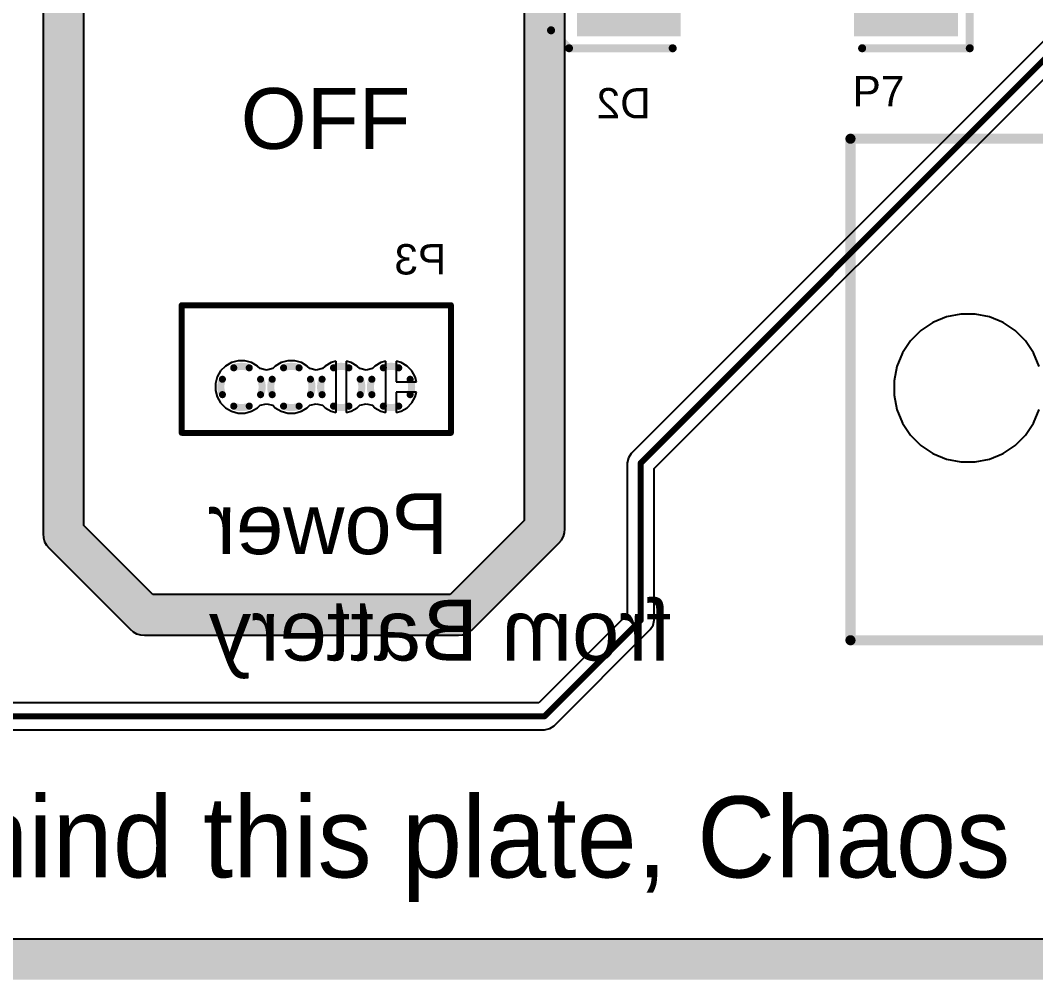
# Model space of a CAD drawing. Header units: millimetres. Extents: x -0.02 to 3.96, y -0.02 to 1.99.
# Drawn here: x 1.522 to 2.525, y -0.02 to 0.927 of the extents above; entities that cross this region are included whole.
import ezdxf

# ---------------------------------------------------------------- set-up
doc = ezdxf.new("R2010")
doc.units = ezdxf.units.MM
doc.header["$MEASUREMENT"] = 0
for name, color, linetype in [('BottomLayer', 5, 'Continuous'), ('BottomOverlay', 54, 'Continuous'), ('BottomPaste', 16, 'Continuous'), ('BottomSolder', 6, 'Continuous'), ('InternalPlane1', 76, 'Continuous'), ('InternalPlane2', 16, 'Continuous'), ('Mechanical1', 6, 'Continuous'), ('MultiLayer', 9, 'Continuous'), ('PadHoleLayer', 156, 'Continuous'), ('TopLayer', 1, 'Continuous'), ('TopOverlay', 2, 'Continuous'), ('TopSolder', 216, 'Continuous')]:
    doc.layers.add(name, color=color, linetype=linetype)
doc.styles.add('Arial', font='arial.ttf', dxfattribs={"height": 0.2})
doc.styles.add('SciFly', font='', dxfattribs={"height": 0.2})
doc.styles.get('SciFly').set_extended_font_data('SciFly')

# ---------------------------------------------------------------- blocks, each defined once
blk = doc.blocks.new('DB9_F______191_009_213_4')
at = {"layer": 'BottomSolder'}
h = blk.add_hatch(color=6, dxfattribs=at)
edge = h.paths.add_edge_path()
edge.add_arc((-0.274, -0.056), 0.004, 0, 360)
at = {"layer": 'InternalPlane1'}
h = blk.add_hatch(color=76, dxfattribs=at)
edge = h.paths.add_edge_path()
edge.add_arc((-0.274, -0.056), 0.083, 0, 360)
at = {"layer": 'InternalPlane2'}
h = blk.add_hatch(color=16, dxfattribs=at)
edge = h.paths.add_edge_path()
edge.add_arc((-0.274, -0.056), 0.083, 0, 360)
at = {"layer": 'PadHoleLayer'}
h = blk.add_hatch(color=156, dxfattribs=at)
edge = h.paths.add_edge_path()
edge.add_arc((-0.274, -0.056), 0.063, 0, 360)
at = {"layer": 'TopSolder'}
h = blk.add_hatch(color=216, dxfattribs=at)
edge = h.paths.add_edge_path()
edge.add_arc((-0.274, -0.056), 0.004, 0, 360)
at = {"layer": 'TopOverlay', "const_width": 0.01}
for points in [[(-0.39, 0.19), (0.825, 0.19)], [(-0.39, -0.305), (-0.39, 0.19)], [(-0.39, -0.305), (0.825, -0.305)]]:
    blk.add_lwpolyline(points, dxfattribs=at)
at = {"layer": 'TopOverlay', "const_width": 0.005}
for points in [[(-0.3925, 0.19, 1), (-0.3875, 0.19, 1)], [(-0.3925, 0.19, 1), (-0.3875, 0.19, 1)], [(-0.3925, -0.305, 1), (-0.3875, -0.305, 1)], [(-0.3925, -0.305, 1), (-0.3875, -0.305, 1)]]:
    blk.add_lwpolyline(points, format="xyb", close=True, dxfattribs=at)
blk = doc.blocks.new('53047_0410_B_9')
at = {"layer": 'BottomLayer'}
h = blk.add_hatch(color=5, dxfattribs=at)
edge = h.paths.add_edge_path()
edge.add_arc((0, 0), 0.0157, 0, 360)
h = blk.add_hatch(color=5, dxfattribs=at)
edge = h.paths.add_edge_path()
edge.add_arc((0.0492, 0), 0.0157, 0, 360)
h = blk.add_hatch(color=5, dxfattribs=at)
edge = h.paths.add_edge_path()
edge.add_arc((0.0984, 0), 0.0157, 0, 360)
h = blk.add_hatch(color=5, dxfattribs=at)
edge = h.paths.add_edge_path()
edge.add_arc((0.1476, 0), 0.0157, 0, 360)
at = {"layer": 'BottomSolder'}
h = blk.add_hatch(color=6, dxfattribs=at)
edge = h.paths.add_edge_path()
edge.add_arc((0, 0), 0.0197, 0, 360)
h = blk.add_hatch(color=6, dxfattribs=at)
edge = h.paths.add_edge_path()
edge.add_arc((0.0492, 0), 0.0197, 0, 360)
h = blk.add_hatch(color=6, dxfattribs=at)
edge = h.paths.add_edge_path()
edge.add_arc((0.0984, 0), 0.0197, 0, 360)
h = blk.add_hatch(color=6, dxfattribs=at)
edge = h.paths.add_edge_path()
edge.add_arc((0.1476, 0), 0.0197, 0, 360)
at = {"layer": 'InternalPlane1'}
h = blk.add_hatch(color=76, dxfattribs=at)
edge = h.paths.add_edge_path()
edge.add_arc((0, 0), 0.0298, 0, 360)
h = blk.add_hatch(color=76, dxfattribs=at)
edge = h.paths.add_edge_path()
edge.add_arc((0.0492, 0), 0.0298, 0, 360)
at = {"layer": 'InternalPlane2'}
h = blk.add_hatch(color=16, dxfattribs=at)
edge = h.paths.add_edge_path()
edge.add_arc((0.0984, 0), 0.0298, 0, 360)
h = blk.add_hatch(color=16, dxfattribs=at)
edge = h.paths.add_edge_path()
edge.add_arc((0.1476, 0), 0.0298, 0, 360)
at = {"layer": 'MultiLayer'}
h = blk.add_hatch(color=9, dxfattribs=at)
edge = h.paths.add_edge_path()
edge.add_arc((0, 0), 0.0157, 0, 360)
h = blk.add_hatch(color=9, dxfattribs=at)
edge = h.paths.add_edge_path()
edge.add_arc((0.0492, 0), 0.0157, 0, 360)
h = blk.add_hatch(color=9, dxfattribs=at)
edge = h.paths.add_edge_path()
edge.add_arc((0.0984, 0), 0.0157, 0, 360)
h = blk.add_hatch(color=9, dxfattribs=at)
edge = h.paths.add_edge_path()
edge.add_arc((0.1476, 0), 0.0157, 0, 360)
at = {"layer": 'PadHoleLayer'}
h = blk.add_hatch(color=156, dxfattribs=at)
edge = h.paths.add_edge_path()
edge.add_arc((0, 0), 0.00984, 0, 360)
h = blk.add_hatch(color=156, dxfattribs=at)
edge = h.paths.add_edge_path()
edge.add_arc((0.0492, 0), 0.00984, 0, 360)
h = blk.add_hatch(color=156, dxfattribs=at)
edge = h.paths.add_edge_path()
edge.add_arc((0.0984, 0), 0.00984, 0, 360)
h = blk.add_hatch(color=156, dxfattribs=at)
edge = h.paths.add_edge_path()
edge.add_arc((0.1476, 0), 0.00984, 0, 360)
at = {"layer": 'TopLayer'}
h = blk.add_hatch(color=1, dxfattribs=at)
edge = h.paths.add_edge_path()
edge.add_arc((0, 0), 0.0157, 0, 360)
h = blk.add_hatch(color=1, dxfattribs=at)
edge = h.paths.add_edge_path()
edge.add_arc((0.0492, 0), 0.0157, 0, 360)
h = blk.add_hatch(color=1, dxfattribs=at)
edge = h.paths.add_edge_path()
edge.add_arc((0.0984, 0), 0.0157, 0, 360)
h = blk.add_hatch(color=1, dxfattribs=at)
edge = h.paths.add_edge_path()
edge.add_arc((0.1476, 0), 0.0157, 0, 360)
at = {"layer": 'TopSolder'}
h = blk.add_hatch(color=216, dxfattribs=at)
edge = h.paths.add_edge_path()
edge.add_arc((0, 0), 0.0197, 0, 360)
h = blk.add_hatch(color=216, dxfattribs=at)
edge = h.paths.add_edge_path()
edge.add_arc((0.0492, 0), 0.0197, 0, 360)
h = blk.add_hatch(color=216, dxfattribs=at)
edge = h.paths.add_edge_path()
edge.add_arc((0.0984, 0), 0.0197, 0, 360)
h = blk.add_hatch(color=216, dxfattribs=at)
edge = h.paths.add_edge_path()
edge.add_arc((0.1476, 0), 0.0197, 0, 360)
at = {"layer": 'BottomOverlay', "const_width": 0.00591}
for points in [[(-0.0591, -0.0453), (-0.0591, 0.0807)], [(-0.0591, 0.0807), (0.2067, 0.0807)], [(0.2067, -0.0453), (0.2067, 0.0807)], [(-0.0591, -0.0453), (0.2067, -0.0453)]]:
    blk.add_lwpolyline(points, dxfattribs=at)
at = {"layer": 'BottomOverlay', "const_width": 0.00295}
for points in [[(-0.0605, 0.0807, 1), (-0.0576, 0.0807, 1)], [(-0.0605, 0.0807, 1), (-0.0576, 0.0807, 1)], [(0.2052, 0.0807, 1), (0.2082, 0.0807, 1)], [(0.2052, 0.0807, 1), (0.2082, 0.0807, 1)], [(-0.0605, -0.0453, 1), (-0.0576, -0.0453, 1)], [(-0.0605, -0.0453, 1), (-0.0576, -0.0453, 1)], [(0.2052, -0.0453, 1), (0.2082, -0.0453, 1)], [(0.2052, -0.0453, 1), (0.2082, -0.0453, 1)]]:
    blk.add_lwpolyline(points, format="xyb", close=True, dxfattribs=at)
at = {"layer": 'InternalPlane1', "const_width": 0.007}
for points in [[(0.0908, 0.0189, -0.19438), (0.106, 0.0189)], [(0.14, 0.0189, -0.19438), (0.1553, 0.0189)], [(0.0796, -0.0076, -0.19438), (0.0796, 0.0076)], [(0.1173, 0.0076, -0.19438), (0.1173, -0.0076)], [(0.1288, -0.0076, -0.19438), (0.1288, 0.0076)], [(0.1665, 0.0076, -0.19438), (0.1665, -0.0076)], [(0.106, -0.0189, -0.19438), (0.0908, -0.0189)], [(0.1553, -0.0189, -0.19438), (0.14, -0.0189)]]:
    blk.add_lwpolyline(points, format="xyb", dxfattribs=at)
at = {"layer": 'InternalPlane1', "const_width": 0.0035}
for points in [[(0.0891, 0.0189, 1), (0.0926, 0.0189, 1)], [(0.1043, 0.0189, 1), (0.1078, 0.0189, 1)], [(0.1383, 0.0189, 1), (0.1418, 0.0189, 1)], [(0.1535, 0.0189, 1), (0.157, 0.0189, 1)], [(0.0778, 0.0076, 1), (0.0813, 0.0076, 1)], [(0.1155, 0.0076, 1), (0.119, 0.0076, 1)], [(0.127, 0.0076, 1), (0.1305, 0.0076, 1)], [(0.1647, 0.0076, 1), (0.1682, 0.0076, 1)], [(0.0778, -0.0076, 1), (0.0813, -0.0076, 1)], [(0.1155, -0.0076, 1), (0.119, -0.0076, 1)], [(0.127, -0.0076, 1), (0.1305, -0.0076, 1)], [(0.1647, -0.0076, 1), (0.1682, -0.0076, 1)], [(0.0891, -0.0189, 1), (0.0926, -0.0189, 1)], [(0.1043, -0.0189, 1), (0.1078, -0.0189, 1)], [(0.1383, -0.0189, 1), (0.1418, -0.0189, 1)], [(0.1535, -0.0189, 1), (0.157, -0.0189, 1)]]:
    blk.add_lwpolyline(points, format="xyb", close=True, dxfattribs=at)
at = {"layer": 'InternalPlane2', "const_width": 0.007}
for points in [[(-0.0076, 0.0189, -0.19438), (0.0076, 0.0189)], [(0.0416, 0.0189, -0.19438), (0.0568, 0.0189)], [(-0.0189, -0.0076, -0.19438), (-0.0189, 0.0076)], [(0.0189, 0.0076, -0.19438), (0.0189, -0.0076)], [(0.0304, -0.0076, -0.19438), (0.0304, 0.0076)], [(0.0681, 0.0076, -0.19438), (0.0681, -0.0076)], [(0.0076, -0.0189, -0.19438), (-0.0076, -0.0189)], [(0.0568, -0.0189, -0.19438), (0.0416, -0.0189)]]:
    blk.add_lwpolyline(points, format="xyb", dxfattribs=at)
at = {"layer": 'InternalPlane2', "const_width": 0.0035}
for points in [[(-0.0094, 0.0189, 1), (-0.0059, 0.0189, 1)], [(0.0059, 0.0189, 1), (0.0094, 0.0189, 1)], [(0.0398, 0.0189, 1), (0.0433, 0.0189, 1)], [(0.0551, 0.0189, 1), (0.0586, 0.0189, 1)], [(-0.0206, 0.0076, 1), (-0.0171, 0.0076, 1)], [(0.0171, 0.0076, 1), (0.0206, 0.0076, 1)], [(0.0286, 0.0076, 1), (0.0321, 0.0076, 1)], [(0.0663, 0.0076, 1), (0.0698, 0.0076, 1)], [(-0.0206, -0.0076, 1), (-0.0171, -0.0076, 1)], [(0.0171, -0.0076, 1), (0.0206, -0.0076, 1)], [(0.0286, -0.0076, 1), (0.0321, -0.0076, 1)], [(0.0663, -0.0076, 1), (0.0698, -0.0076, 1)], [(-0.0094, -0.0189, 1), (-0.0059, -0.0189, 1)], [(0.0059, -0.0189, 1), (0.0094, -0.0189, 1)], [(0.0398, -0.0189, 1), (0.0433, -0.0189, 1)], [(0.0551, -0.0189, 1), (0.0586, -0.0189, 1)]]:
    blk.add_lwpolyline(points, format="xyb", close=True, dxfattribs=at)
blk = doc.blocks.new('SMC_B_20')
at = {"layer": 'BottomLayer'}
for points in [[(-0.1841, 0.065), (-0.0896, 0.065), (-0.0896, -0.065), (-0.1841, -0.065)], [(0.0896, 0.065), (0.1841, 0.065), (0.1841, -0.065), (0.0896, -0.065)]]:
    blk.add_hatch(color=5, dxfattribs=at).paths.add_polyline_path(points)
at = {"layer": 'BottomPaste'}
for points in [[(-0.1841, 0.065), (-0.0896, 0.065), (-0.0896, -0.065), (-0.1841, -0.065)], [(0.0896, 0.065), (0.1841, 0.065), (0.1841, -0.065), (0.0896, -0.065)]]:
    blk.add_hatch(color=16, dxfattribs=at).paths.add_polyline_path(points)
at = {"layer": 'BottomSolder'}
for points in [[(-0.1881, 0.069), (-0.0856, 0.069), (-0.0856, -0.069), (-0.1881, -0.069)], [(0.0856, 0.069), (0.1881, 0.069), (0.1881, -0.069), (0.0856, -0.069)]]:
    blk.add_hatch(color=6, dxfattribs=at).paths.add_polyline_path(points)
at = {"layer": 'BottomOverlay', "const_width": 0.00787}
for points in [[(-0.1998, 0.0807), (-0.1998, -0.0807)], [(-0.0935, 0.0807), (-0.1998, 0.0807)], [(0.1959, 0.0807), (0.0935, 0.0807)], [(0.2136, 0.063), (0.1959, 0.0807)], [(0.2136, 0.063), (0.2136, -0.063)], [(0.2136, -0.063), (0.1959, -0.0809)], [(-0.0935, -0.0807), (-0.1998, -0.0807)], [(0.1959, -0.0807), (0.0935, -0.0807)]]:
    blk.add_lwpolyline(points, dxfattribs=at)
at = {"layer": 'BottomOverlay', "const_width": 0.00394}
for points in [[(-0.2018, 0.0807, 1), (-0.1978, 0.0807, 1)], [(-0.2018, 0.0807, 1), (-0.1978, 0.0807, 1)], [(-0.0955, 0.0807, 1), (-0.0915, 0.0807, 1)], [(0.0915, 0.0807, 1), (0.0955, 0.0807, 1)], [(0.1939, 0.0807, 1), (0.1978, 0.0807, 1)], [(0.1939, 0.0807, 1), (0.1978, 0.0807, 1)], [(0.2116, 0.063, 1), (0.2156, 0.063, 1)], [(0.2116, 0.063, 1), (0.2156, 0.063, 1)], [(0.2116, -0.063, 1), (0.2156, -0.063, 1)], [(0.2116, -0.063, 1), (0.2156, -0.063, 1)], [(-0.2018, -0.0807, 1), (-0.1978, -0.0807, 1)], [(-0.2018, -0.0807, 1), (-0.1978, -0.0807, 1)], [(-0.0955, -0.0807, 1), (-0.0915, -0.0807, 1)], [(0.0915, -0.0807, 1), (0.0955, -0.0807, 1)], [(0.1939, -0.0807, 1), (0.1978, -0.0807, 1)], [(0.1939, -0.0809, 1), (0.1978, -0.0809, 1)]]:
    blk.add_lwpolyline(points, format="xyb", close=True, dxfattribs=at)
at = {"layer": 'Mechanical1', "const_width": 0.00394}
for points in [[(0.0079, 0), (-0.0079, 0)], [(0, 0.0079), (0, -0.0079)]]:
    blk.add_lwpolyline(points, dxfattribs=at)
at = {"layer": 'Mechanical1', "const_width": 0.00197}
for points in [[(-0.0089, 0, 1), (-0.0069, 0, 1)], [(-0.001, 0.0079, 1), (0.001, 0.0079, 1)], [(0.0069, 0, 1), (0.0089, 0, 1)], [(-0.001, -0.0079, 1), (0.001, -0.0079, 1)]]:
    blk.add_lwpolyline(points, format="xyb", close=True, dxfattribs=at)

msp = doc.modelspace()

# ---------------------------------------------------------------- linework, layer by layer
at = {"layer": 'InternalPlane1'}
msp.add_line((3.9169, 0.0201), (0.0201, 0.0201), dxfattribs=at)
at = {"layer": 'InternalPlane1', "const_width": 0.04}
msp.add_lwpolyline([(0, 0), (3.937, 0)], dxfattribs=at)
at = {"layer": 'InternalPlane2'}
for p, q in [((2.0601, 0.425), (2.0601, 1.265)), ((1.5449, 1.26), (1.5449, 0.42)), ((2.0199, 1.2567), (2.0199, 0.4333)), ((1.5851, 0.4283), (1.5851, 1.2517)), ((2.0199, 0.4333), (1.9467, 0.3601)), ((1.6533, 0.3601), (1.5851, 0.4283)), ((2.0586, 0.4173), (2.0597, 0.4211)), ((2.0597, 0.4211), (2.0601, 0.425)), ((2.0601, 0.425), (2.0601, 0.425)), ((1.5449, 0.42), (1.5453, 0.4161)), ((1.5453, 0.4161), (1.5464, 0.4123)), ((1.5464, 0.4123), (1.5483, 0.4088)), ((2.0542, 0.4108), (2.0567, 0.4138)), ((2.0567, 0.4138), (2.0586, 0.4173)), ((1.5483, 0.4088), (1.5508, 0.4058)), ((1.5508, 0.4058), (1.6308, 0.3258)), ((1.9692, 0.3258), (2.0542, 0.4108)), ((1.9467, 0.3601), (1.6533, 0.3601)), ((1.6308, 0.3258), (1.6338, 0.3233)), ((1.6338, 0.3233), (1.6373, 0.3214)), ((1.6373, 0.3214), (1.6411, 0.3203)), ((1.9589, 0.3203), (1.9627, 0.3214)), ((1.9627, 0.3214), (1.9662, 0.3233)), ((1.9662, 0.3233), (1.9692, 0.3258)), ((1.6411, 0.3203), (1.645, 0.3199)), ((1.645, 0.3199), (1.955, 0.3199)), ((1.955, 0.3199), (1.9589, 0.3203)), ((3.9169, 0.0201), (0.0201, 0.0201))]:
    msp.add_line(p, q, dxfattribs=at)
at = {"layer": 'InternalPlane2', "const_width": 0.04}
for points in [[(2.04, 0.425), (2.04, 1.265)], [(1.565, 0.42), (1.565, 1.26)], [(1.955, 0.34), (2.04, 0.425)], [(1.565, 0.42), (1.645, 0.34)], [(1.645, 0.34), (1.955, 0.34)], [(0, 0), (3.937, 0)]]:
    msp.add_lwpolyline(points, dxfattribs=at)
at = {"layer": 'InternalPlane2', "const_width": 0.02}
for points in [[(2.03, 0.425, 1), (2.05, 0.425, 1)], [(2.03, 0.425, 1), (2.05, 0.425, 1)], [(1.555, 0.42, 1), (1.575, 0.42, 1)], [(1.555, 0.42, 1), (1.575, 0.42, 1)], [(1.635, 0.34, 1), (1.655, 0.34, 1)], [(1.635, 0.34, 1), (1.655, 0.34, 1)], [(1.945, 0.34, 1), (1.965, 0.34, 1)], [(1.945, 0.34, 1), (1.965, 0.34, 1)]]:
    msp.add_lwpolyline(points, format="xyb", close=True, dxfattribs=at)
at = {"layer": 'Mechanical1', "const_width": 0.01}
msp.add_lwpolyline([(0, 0), (3.937, 0)], dxfattribs=at)
at = {"layer": 'TopLayer'}
for p, q in [((2.5706, 0.9444), (2.1256, 0.4994)), ((2.1483, 0.4845), (2.5855, 0.9217)), ((2.4367, 0.6342), (2.4234, 0.6287)), ((2.4508, 0.637), (2.4367, 0.6342)), ((2.4652, 0.637), (2.4508, 0.637)), ((2.4793, 0.6342), (2.4652, 0.637)), ((2.4926, 0.6287), (2.4793, 0.6342)), ((2.4234, 0.6287), (2.4115, 0.6207)), ((2.5045, 0.6207), (2.4926, 0.6287)), ((2.4115, 0.6207), (2.4013, 0.6105)), ((2.5147, 0.6105), (2.5045, 0.6207)), ((2.4013, 0.6105), (2.3933, 0.5986)), ((2.5227, 0.5986), (2.5147, 0.6105)), ((2.3933, 0.5986), (2.3878, 0.5853)), ((2.5282, 0.5853), (2.5227, 0.5986)), ((1.725, 0.5856), (1.7202, 0.5808)), ((1.7308, 0.589), (1.725, 0.5856)), ((1.7374, 0.5907), (1.7308, 0.589)), ((1.7442, 0.5907), (1.7374, 0.5907)), ((1.7507, 0.589), (1.7442, 0.5907)), ((1.7566, 0.5856), (1.7507, 0.589)), ((1.7591, 0.5831), (1.7566, 0.5856)), ((1.7654, 0.5817), (1.7591, 0.5831)), ((1.7716, 0.5831), (1.7654, 0.5817)), ((1.7742, 0.5856), (1.7716, 0.5831)), ((1.7801, 0.589), (1.7742, 0.5856)), ((1.7866, 0.5907), (1.7801, 0.589)), ((1.7934, 0.5907), (1.7866, 0.5907)), ((1.7999, 0.589), (1.7934, 0.5907)), ((1.8058, 0.5856), (1.7999, 0.589)), ((1.8084, 0.5831), (1.8058, 0.5856)), ((1.8146, 0.5817), (1.8084, 0.5831)), ((1.8209, 0.5831), (1.8146, 0.5817)), ((1.8234, 0.5856), (1.8209, 0.5831)), ((1.8293, 0.589), (1.8234, 0.5856)), ((1.8342, 0.5903), (1.8293, 0.589)), ((1.8342, 0.565), (1.8342, 0.5903)), ((1.8492, 0.589), (1.8442, 0.5903)), ((1.8442, 0.5903), (1.8442, 0.565)), ((1.855, 0.5856), (1.8492, 0.589)), ((1.8576, 0.5831), (1.855, 0.5856)), ((1.8638, 0.5817), (1.8576, 0.5831)), ((1.8701, 0.5831), (1.8638, 0.5817)), ((1.8726, 0.5856), (1.8701, 0.5831)), ((1.8785, 0.589), (1.8726, 0.5856)), ((1.8834, 0.5903), (1.8785, 0.589)), ((1.8834, 0.565), (1.8834, 0.5903)), ((1.8984, 0.589), (1.8934, 0.5903)), ((1.8934, 0.5903), (1.8934, 0.57)), ((1.9042, 0.5856), (1.8984, 0.589)), ((1.909, 0.5808), (1.9042, 0.5856)), ((2.3878, 0.5853), (2.385, 0.5712)), ((1.7168, 0.5749), (1.715, 0.5684)), ((1.7202, 0.5808), (1.7168, 0.5749)), ((1.9124, 0.5749), (1.909, 0.5808)), ((1.9137, 0.57), (1.9124, 0.5749)), ((1.715, 0.5684), (1.715, 0.5616)), ((1.715, 0.5616), (1.7168, 0.5551)), ((1.8342, 0.5397), (1.8342, 0.565)), ((1.8442, 0.565), (1.8442, 0.5397)), ((1.8834, 0.5397), (1.8834, 0.565)), ((1.8934, 0.57), (1.9137, 0.57)), ((2.385, 0.5712), (2.385, 0.5568)), ((1.7168, 0.5551), (1.7202, 0.5492)), ((1.9137, 0.56), (1.8934, 0.56)), ((1.8934, 0.56), (1.8934, 0.5397)), ((1.909, 0.5492), (1.9124, 0.5551)), ((1.9124, 0.5551), (1.9137, 0.56)), ((2.385, 0.5568), (2.3878, 0.5427)), ((1.7202, 0.5492), (1.725, 0.5444)), ((1.725, 0.5444), (1.7308, 0.541)), ((1.7507, 0.541), (1.7566, 0.5444)), ((1.7566, 0.5444), (1.7591, 0.5469)), ((1.7591, 0.5469), (1.7654, 0.5483)), ((1.7654, 0.5483), (1.7716, 0.5469)), ((1.7716, 0.5469), (1.7742, 0.5444)), ((1.7742, 0.5444), (1.7801, 0.541)), ((1.7999, 0.541), (1.8058, 0.5444)), ((1.8058, 0.5444), (1.8084, 0.5469)), ((1.8084, 0.5469), (1.8146, 0.5483)), ((1.8146, 0.5483), (1.8209, 0.5469)), ((1.8209, 0.5469), (1.8234, 0.5444)), ((1.8234, 0.5444), (1.8293, 0.541)), ((1.8492, 0.541), (1.855, 0.5444)), ((1.855, 0.5444), (1.8576, 0.5469)), ((1.8576, 0.5469), (1.8638, 0.5483)), ((1.8638, 0.5483), (1.8701, 0.5469)), ((1.8701, 0.5469), (1.8726, 0.5444)), ((1.8726, 0.5444), (1.8785, 0.541)), ((1.8984, 0.541), (1.9042, 0.5444)), ((1.9042, 0.5444), (1.909, 0.5492)), ((2.3878, 0.5427), (2.3933, 0.5294)), ((2.5227, 0.5294), (2.5282, 0.5427)), ((1.7308, 0.541), (1.7374, 0.5393)), ((1.7374, 0.5393), (1.7442, 0.5393)), ((1.7442, 0.5393), (1.7507, 0.541)), ((1.7801, 0.541), (1.7866, 0.5393)), ((1.7866, 0.5393), (1.7934, 0.5393)), ((1.7934, 0.5393), (1.7999, 0.541)), ((1.8293, 0.541), (1.8342, 0.5397)), ((1.8442, 0.5397), (1.8492, 0.541)), ((1.8785, 0.541), (1.8834, 0.5397)), ((1.8934, 0.5397), (1.8984, 0.541)), ((2.3933, 0.5294), (2.4013, 0.5175)), ((2.5147, 0.5175), (2.5227, 0.5294)), ((2.4013, 0.5175), (2.4115, 0.5073)), ((2.5045, 0.5073), (2.5147, 0.5175)), ((2.4115, 0.5073), (2.4234, 0.4993)), ((2.4926, 0.4993), (2.5045, 0.5073)), ((2.1228, 0.4951), (2.1217, 0.49)), ((2.1256, 0.4994), (2.1228, 0.4951)), ((2.4234, 0.4993), (2.4367, 0.4938)), ((2.4367, 0.4938), (2.4508, 0.491)), ((2.4652, 0.491), (2.4793, 0.4938)), ((2.4793, 0.4938), (2.4926, 0.4993)), ((2.1217, 0.49), (2.1217, 0.3405)), ((2.1483, 0.335), (2.1483, 0.4845)), ((2.4508, 0.491), (2.4652, 0.491)), ((2.1217, 0.3405), (2.0345, 0.2533)), ((2.1472, 0.3299), (2.1483, 0.335)), ((2.0494, 0.2306), (2.1444, 0.3256)), ((2.1444, 0.3256), (2.1472, 0.3299)), ((2.0345, 0.2533), (1.2529, 0.2533)), ((2.0451, 0.2278), (2.0494, 0.2306)), ((1.2474, 0.2267), (2.04, 0.2267)), ((2.04, 0.2267), (2.0451, 0.2278)), ((3.642, 0.02), (0.295, 0.02))]:
    msp.add_line(p, q, dxfattribs=at)
at = {"layer": 'TopLayer', "const_width": 0.006}
for points in [[(2.135, 0.49), (2.58, 0.935)], [(2.135, 0.335), (2.135, 0.49)], [(2.04, 0.24), (2.135, 0.335)], [(1.2474, 0.24), (2.04, 0.24)]]:
    msp.add_lwpolyline(points, dxfattribs=at)
at = {"layer": 'TopLayer', "const_width": 0.003}
for points in [[(2.1335, 0.49, 1), (2.1365, 0.49, 1)], [(2.1335, 0.49, 1), (2.1365, 0.49, 1)], [(2.1335, 0.335, 1), (2.1365, 0.335, 1)], [(2.1335, 0.335, 1), (2.1365, 0.335, 1)], [(2.0385, 0.24, 1), (2.0415, 0.24, 1)], [(2.0385, 0.24, 1), (2.0415, 0.24, 1)]]:
    msp.add_lwpolyline(points, format="xyb", close=True, dxfattribs=at)

# ---------------------------------------------------------------- block references
for name, p, rotation in [('SMC_B_20', (2.26, 0.98), 180), ('DB9_F______191_009_213_4', (2.732, 0.62), 360), ('53047_0410_B_9', (1.7408, 0.565), 360)]:
    msp.add_blockref(name, p, dxfattribs=dict(rotation=rotation))

# ---------------------------------------------------------------- texts
at = {"layer": 'BottomOverlay', "style": 'Arial', "text_generation_flag": 2}
for s, p in [('D2', (2.145, 0.83)), ('P3', (1.943, 0.676))]:
    msp.add_text(s, height=0.03, dxfattribs=at).set_placement(p)
for s, p in [('Power', (1.945, 0.4)), ('from Battery', (2.165, 0.295))]:
    msp.add_text(s, height=0.06, rotation=360, dxfattribs=at).set_placement(p)
at = {"layer": 'TopOverlay'}
for s, height, style, p in [('P7', 0.03, 'Arial', (2.344, 0.842)), ('OFF', 0.06, 'Arial', (1.74, 0.8)), ('Behind this plate, Chaos is hidden', 0.08, 'SciFly', (1.3401, 0.0809))]:
    msp.add_text(s, height=height, dxfattribs=dict(at, style=style)).set_placement(p)

doc.saveas('drawing.dxf')
